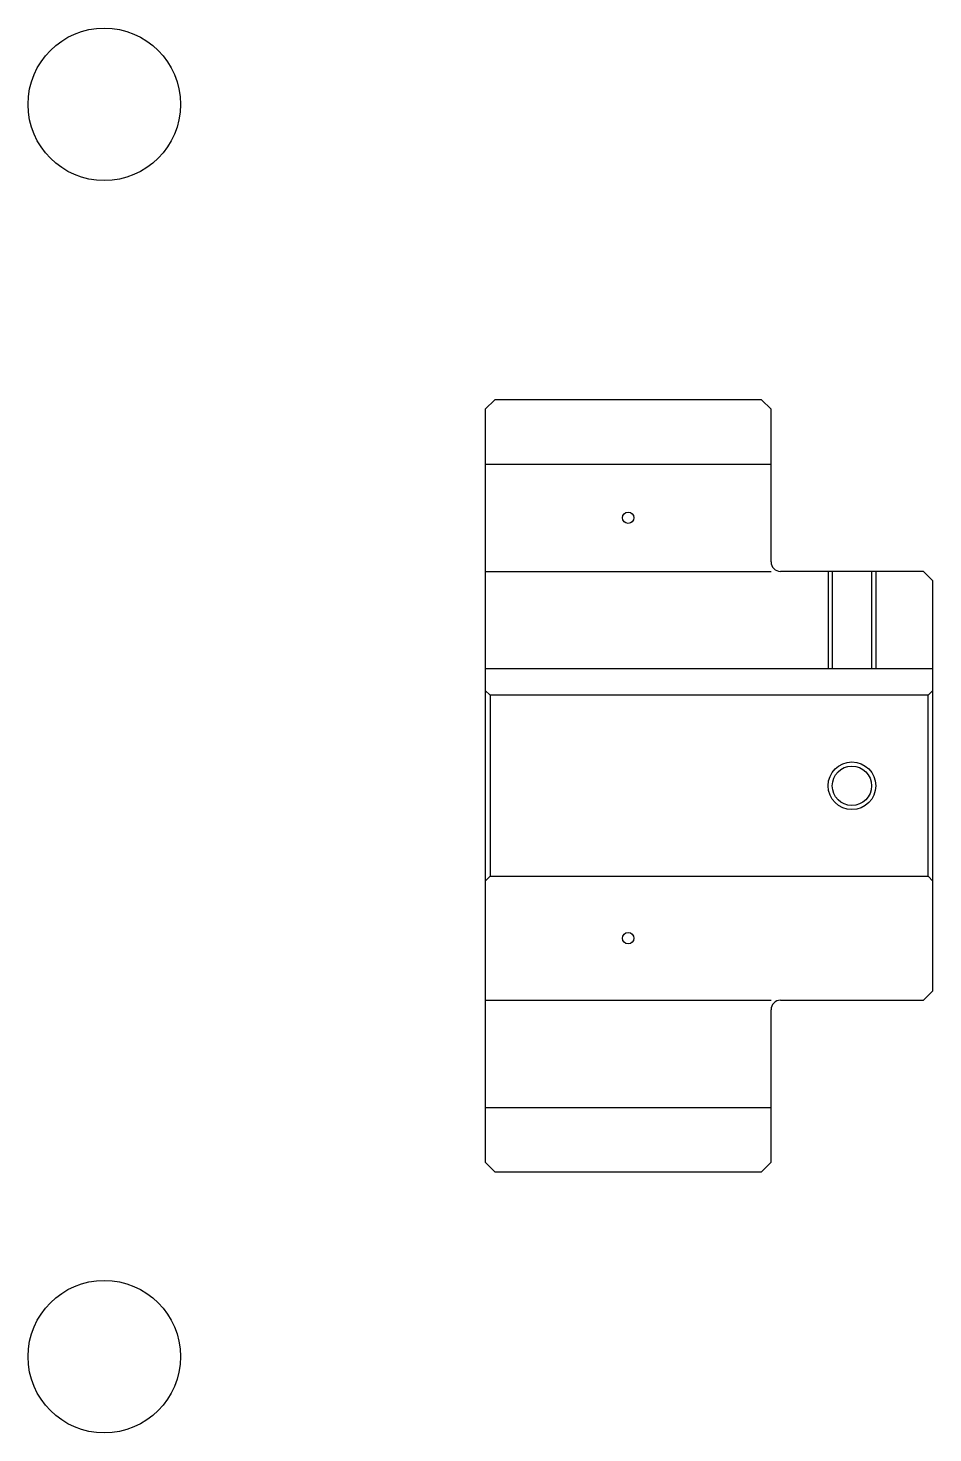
# Model space of a CAD drawing. Header units: metres. Extents: x 114 to 410, y 95 to 242.
# Drawn here: x 114 to 209, y 95.1 to 242.5 of the extents above.
import ezdxf

# ---------------------------------------------------------------- set-up
doc = ezdxf.new("R2010")
doc.units = ezdxf.units.M

msp = doc.modelspace()

# ---------------------------------------------------------------- linework, layer by layer
at = {"color": 4}
for p, q in [((162, 196.75), (192, 196.75)), ((162, 185.5), (192, 185.5)), ((162, 175.300003), (209, 175.300003)), ((162.5, 172.5), (162.5, 153.5)), ((208.5, 172.5), (209, 173)), ((208.5, 153.5), (209, 153)), ((162, 140.5), (192, 140.5)), ((162, 129.25), (192, 129.25))]:
    msp.add_line(p, q, dxfattribs=at)
for points in [[(192, 186.5), (192, 202.5), (191, 203.5), (163, 203.5), (162, 202.5), (162, 153)], [(193, 140.5), (208, 140.5), (209, 141.5), (209, 184.5), (208, 185.5), (193, 185.5)], [(198, 185.5), (198, 175.300003)], [(198.434998, 185.5), (198.434998, 175.300003)], [(202.565002, 185.5), (202.565002, 175.300003)], [(203, 185.5), (203, 175.300003)], [(162, 153), (162.5, 153.5), (208.5, 153.5), (208.5, 172.5), (162.5, 172.5), (162, 173)], [(162, 153), (162, 123.5), (163, 122.5), (191, 122.5), (192, 123.5), (192, 139.5)]]:
    msp.add_lwpolyline(points, dxfattribs=at)
at = {"color": 5}
for centre, radius in [((122, 234.5), 8), ((177, 191.125), 0.6), ((177, 147), 0.6), ((122, 103.099998), 8)]:
    msp.add_circle(centre, radius, dxfattribs=at)
at = {"color": 7}
msp.add_circle((200.5, 163), 2.5, dxfattribs=at)
at = {"color": 4}
msp.add_circle((200.5, 163), 2.065, dxfattribs=at)
for centre, start, end in [((193, 186.5), 180, 270), ((193, 139.5), 90, 180)]:
    msp.add_arc(centre, 1, start, end, dxfattribs=at)

doc.saveas('drawing.dxf')
